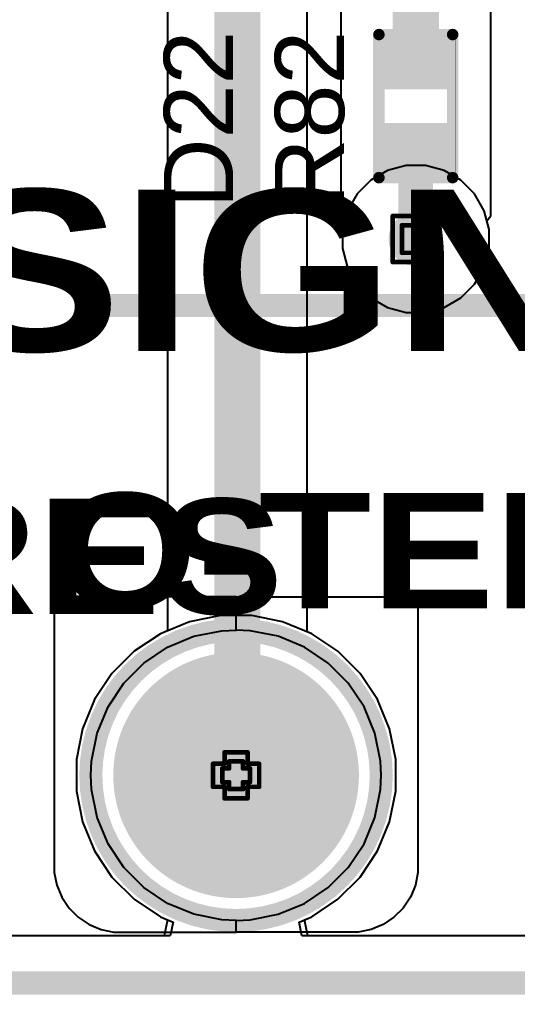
# Model space of a CAD drawing. Header units: inches. Extents: x -5 to 230, y -4 to 159.
# Drawn here: x 25.48 to 30.96, y -3.62 to 7.11 of the extents above; entities that cross this region are included whole.
import ezdxf

# ---------------------------------------------------------------- set-up
doc = ezdxf.new("R2010")
doc.units = ezdxf.units.IN
for name, color, linetype in [('Board Outline', 216, 'Continuous'), ('Bottom Layer', 5, 'Continuous'), ('Bottom Solder', 6, 'Continuous'), ('Drill Drawing', 1, 'Continuous'), ('Layer 1', 16, 'Continuous'), ('Layer 2', 76, 'Continuous'), ('Multi-Layer', 9, 'Continuous'), ('Pad Holes', 156, 'Continuous'), ('Top Layer', 1, 'Continuous'), ('Top Overlay', 2, 'Continuous'), ('Top Paste', 8, 'Continuous'), ('Top Solder', 216, 'Continuous'), ('Via Holes', 16, 'Continuous')]:
    doc.layers.add(name, color=color, linetype=linetype)
doc.styles.add('Arial', font='', dxfattribs={"height": 0.2})
doc.styles.add('Arial Black_Bold', font='', dxfattribs={"height": 0.2})
doc.styles.get('Arial').set_extended_font_data('Arial')
doc.styles.get('Arial Black_Bold').set_extended_font_data('Arial Black', bold=True)

# ---------------------------------------------------------------- blocks, each defined once
blk = doc.blocks.new('0_5___T____P___28')
at = {"layer": 'Bottom Layer'}
h = blk.add_hatch(color=5, dxfattribs=at)
edge = h.paths.add_edge_path()
edge.add_arc((0, 0), 1.25, 0, 360)
at = {"layer": 'Bottom Solder'}
h = blk.add_hatch(color=6, dxfattribs=at)
edge = h.paths.add_edge_path()
edge.add_arc((0, 0), 1.352, 0, 360)
at = {"layer": 'Layer 1'}
h = blk.add_hatch(color=16, dxfattribs=at)
edge = h.paths.add_edge_path()
edge.add_arc((0, 0), 1.25, 0, 360)
at = {"layer": 'Layer 2'}
h = blk.add_hatch(color=76, dxfattribs=at)
edge = h.paths.add_edge_path()
edge.add_arc((0, 0), 1.25, 0, 360)
at = {"layer": 'Multi-Layer'}
h = blk.add_hatch(color=9, dxfattribs=at)
edge = h.paths.add_edge_path()
edge.add_arc((0, 0), 1.25, 0, 360)
at = {"layer": 'Pad Holes'}
h = blk.add_hatch(color=7, dxfattribs=at)
edge = h.paths.add_edge_path()
edge.add_arc((0, 0), 0.75, 0, 360)
at = {"layer": 'Top Layer'}
h = blk.add_hatch(color=1, dxfattribs=at)
edge = h.paths.add_edge_path()
edge.add_arc((0, 0), 1.25, 0, 360)
at = {"layer": 'Top Solder'}
h = blk.add_hatch(color=216, dxfattribs=at)
edge = h.paths.add_edge_path()
edge.add_arc((0, 0), 1.352, 0, 360)
blk = doc.blocks.new('R___0402_98')
at = {"layer": 'Top Layer'}
for points in [[(-0.699, -0.318), (-0.699, 0.318), (-0.241, 0.318), (-0.241, -0.318)], [(0.241, -0.318), (0.241, 0.318), (0.699, 0.318), (0.699, -0.318)]]:
    blk.add_hatch(color=1, dxfattribs=at).paths.add_polyline_path(points)
at = {"layer": 'Top Paste'}
for points in [[(-0.699, -0.318), (-0.699, 0.318), (-0.241, 0.318), (-0.241, -0.318)], [(0.241, -0.318), (0.241, 0.318), (0.699, 0.318), (0.699, -0.318)]]:
    blk.add_hatch(color=8, dxfattribs=at).paths.add_polyline_path(points)
at = {"layer": 'Top Solder'}
for points in [[(-0.754, -0.373), (-0.754, 0.373), (-0.186, 0.373), (-0.186, -0.373)], [(0.186, -0.373), (0.186, 0.373), (0.754, 0.373), (0.754, -0.373)]]:
    blk.add_hatch(color=216, dxfattribs=at).paths.add_polyline_path(points)
at = {"layer": 'Top Overlay'}
for points in [[(-0.787, 0.406, 0.127, 0.127, 0), (0.787, 0.406, 0.127, 0.127, 0)], [(-0.787, 0.406, 0.127, 0.127, 0), (-0.787, -0.406, 0.127, 0.127, 0)], [(0.787, 0.406, 0.127, 0.127, 0), (0.787, -0.406, 0.127, 0.127, 0)], [(-0.787, -0.406, 0.127, 0.127, 0), (0.787, -0.406, 0.127, 0.127, 0)], [(-0.813, -0.432, 0.00323, 0.00323, 0), (0.813, -0.432, 0.00323, 0.00323, 0)]]:
    blk.add_lwpolyline(points, format="xyseb", dxfattribs=at)
for points in [[(-0.819, 0.406, 0.0635, 0.0635, 1), (-0.756, 0.406, 0.0635, 0.0635, 1)], [(-0.819, 0.406, 0.0635, 0.0635, 1), (-0.756, 0.406, 0.0635, 0.0635, 1)], [(0.756, 0.406, 0.0635, 0.0635, 1), (0.819, 0.406, 0.0635, 0.0635, 1)], [(0.756, 0.406, 0.0635, 0.0635, 1), (0.819, 0.406, 0.0635, 0.0635, 1)], [(-0.819, -0.406, 0.0635, 0.0635, 1), (-0.756, -0.406, 0.0635, 0.0635, 1)], [(-0.819, -0.406, 0.0635, 0.0635, 1), (-0.756, -0.406, 0.0635, 0.0635, 1)], [(0.756, -0.406, 0.0635, 0.0635, 1), (0.819, -0.406, 0.0635, 0.0635, 1)], [(0.756, -0.406, 0.0635, 0.0635, 1), (0.819, -0.406, 0.0635, 0.0635, 1)], [(-0.814, -0.432, 0.00161, 0.00161, 1), (-0.812, -0.432, 0.00161, 0.00161, 1)], [(0.812, -0.432, 0.00161, 0.00161, 1), (0.814, -0.432, 0.00161, 0.00161, 1)]]:
    blk.add_lwpolyline(points, format="xyseb", close=True, dxfattribs=at)

msp = doc.modelspace()

# ---------------------------------------------------------------- hatches: boundary and pattern name
at = {"layer": 'Bottom Layer'}
h = msp.add_hatch(color=5, dxfattribs=at)
edge = h.paths.add_edge_path()
edge.add_arc((29.838, 4.698), 0.3, 0, 360)
at = {"layer": 'Layer 1'}
h = msp.add_hatch(color=16, dxfattribs=at)
edge = h.paths.add_edge_path()
edge.add_arc((29.838, 4.698), 0.3, 0, 360)
at = {"layer": 'Layer 2'}
h = msp.add_hatch(color=76, dxfattribs=at)
edge = h.paths.add_edge_path()
edge.add_arc((29.838, 4.698), 0.3, 0, 360)
at = {"layer": 'Top Layer'}
h = msp.add_hatch(color=1, dxfattribs=at)
edge = h.paths.add_edge_path()
edge.add_arc((29.838, 4.698), 0.3, 0, 360)
at = {"layer": 'Via Holes'}
h = msp.add_hatch(color=7, dxfattribs=at)
edge = h.paths.add_edge_path()
edge.add_arc((29.838, 4.698), 0.15, 0, 360)

# ---------------------------------------------------------------- linework, layer by layer
at = {"layer": 'Board Outline'}
msp.add_lwpolyline([(-0.452, -3.491, 0.254, 0.254, 0), (93.452, -3.491, 0.254, 0.254, 0)], format="xyseb", dxfattribs=at)
at = {"layer": 'Bottom Layer'}
for p, q in [((29.732, 5.506), (29.526, 5.451)), ((29.944, 5.506), (29.732, 5.506)), ((30.15, 5.451), (29.944, 5.506)), ((29.526, 5.451), (29.342, 5.345)), ((30.334, 5.345), (30.15, 5.451)), ((29.342, 5.345), (29.191, 5.194)), ((30.485, 5.194), (30.334, 5.345)), ((29.191, 5.194), (29.085, 5.01)), ((30.591, 5.01), (30.485, 5.194)), ((29.085, 5.01), (29.03, 4.804)), ((30.646, 4.804), (30.591, 5.01)), ((29.03, 4.804), (29.03, 4.592)), ((30.646, 4.592), (30.646, 4.804)), ((29.03, 4.592), (29.085, 4.386)), ((30.591, 4.386), (30.646, 4.592)), ((29.085, 4.386), (29.191, 4.202)), ((30.485, 4.202), (30.591, 4.386)), ((29.191, 4.202), (29.342, 4.051)), ((30.334, 4.051), (30.485, 4.202)), ((29.342, 4.051), (29.526, 3.945)), ((30.15, 3.945), (30.334, 4.051)), ((29.526, 3.945), (29.732, 3.89)), ((29.732, 3.89), (29.944, 3.89)), ((29.944, 3.89), (30.15, 3.945)), ((27.687, 0.553), (27.347, 0.486)), ((28.033, 0.553), (27.687, 0.553)), ((28.372, 0.486), (28.033, 0.553)), ((27.347, 0.486), (27.027, 0.353)), ((28.692, 0.353), (28.372, 0.486)), ((27.027, 0.353), (26.739, 0.161)), ((28.98, 0.161), (28.692, 0.353)), ((26.739, 0.161), (26.494, -0.084)), ((29.225, -0.084), (28.98, 0.161)), ((26.494, -0.084), (26.302, -0.372)), ((29.418, -0.372), (29.225, -0.084)), ((26.302, -0.372), (26.169, -0.692)), ((29.55, -0.692), (29.418, -0.372)), ((26.169, -0.692), (26.102, -1.032)), ((29.618, -1.032), (29.55, -0.692)), ((26.102, -1.032), (26.102, -1.378)), ((29.618, -1.378), (29.618, -1.032)), ((26.102, -1.378), (26.169, -1.718)), ((29.55, -1.718), (29.618, -1.378)), ((26.169, -1.718), (26.302, -2.038)), ((29.418, -2.038), (29.55, -1.718)), ((26.302, -2.038), (26.494, -2.325)), ((29.225, -2.325), (29.418, -2.038)), ((26.494, -2.325), (26.739, -2.57)), ((28.98, -2.57), (29.225, -2.325)), ((26.739, -2.57), (27.027, -2.763)), ((28.692, -2.763), (28.98, -2.57)), ((27.027, -2.763), (27.105, -2.795)), ((28.614, -2.795), (28.692, -2.763)), ((27.105, -2.795), (27.07, -2.973)), ((28.65, -2.973), (28.614, -2.795)), ((27.07, -2.973), (23.386, -2.973)), ((32.326, -2.973), (28.65, -2.973))]:
    msp.add_line(p, q, dxfattribs=at)
at = {"layer": 'Drill Drawing'}
for points in [[(29.584, 4.952, 0.0508, 0.0508, 0), (30.092, 4.952, 0.0508, 0.0508, 0)], [(29.584, 4.444, 0.0508, 0.0508, 0), (29.584, 4.952, 0.0508, 0.0508, 0)], [(30.092, 4.444, 0.0508, 0.0508, 0), (30.092, 4.952, 0.0508, 0.0508, 0)], [(29.686, 4.85, 0.0508, 0.0508, 0), (29.99, 4.85, 0.0508, 0.0508, 0)], [(29.686, 4.546, 0.0508, 0.0508, 0), (29.686, 4.85, 0.0508, 0.0508, 0)], [(29.99, 4.546, 0.0508, 0.0508, 0), (29.99, 4.85, 0.0508, 0.0508, 0)], [(29.686, 4.546, 0.0508, 0.0508, 0), (29.99, 4.546, 0.0508, 0.0508, 0)], [(29.584, 4.444, 0.0508, 0.0508, 0), (30.092, 4.444, 0.0508, 0.0508, 0)], [(27.733, -1.078, 0.0508, 0.0508, 0), (27.733, -0.951, 0.0508, 0.0508, 0)], [(27.733, -0.951, 0.0508, 0.0508, 0), (27.987, -0.951, 0.0508, 0.0508, 0)], [(27.987, -1.078, 0.0508, 0.0508, 0), (27.987, -0.951, 0.0508, 0.0508, 0)], [(27.606, -1.332, 0.0508, 0.0508, 0), (27.606, -1.078, 0.0508, 0.0508, 0)], [(27.606, -1.078, 0.0508, 0.0508, 0), (27.733, -1.078, 0.0508, 0.0508, 0)], [(27.783, -1.129, 0.0508, 0.0508, 0), (27.783, -1.052, 0.0508, 0.0508, 0)], [(27.783, -1.052, 0.0508, 0.0508, 0), (27.936, -1.052, 0.0508, 0.0508, 0)], [(27.936, -1.129, 0.0508, 0.0508, 0), (27.936, -1.052, 0.0508, 0.0508, 0)], [(27.987, -1.078, 0.0508, 0.0508, 0), (28.114, -1.078, 0.0508, 0.0508, 0)], [(28.114, -1.332, 0.0508, 0.0508, 0), (28.114, -1.078, 0.0508, 0.0508, 0)], [(27.707, -1.281, 0.0508, 0.0508, 0), (27.707, -1.129, 0.0508, 0.0508, 0)], [(27.707, -1.129, 0.0508, 0.0508, 0), (27.783, -1.129, 0.0508, 0.0508, 0)], [(27.936, -1.129, 0.0508, 0.0508, 0), (28.012, -1.129, 0.0508, 0.0508, 0)], [(28.012, -1.281, 0.0508, 0.0508, 0), (28.012, -1.129, 0.0508, 0.0508, 0)], [(27.707, -1.281, 0.0508, 0.0508, 0), (27.783, -1.281, 0.0508, 0.0508, 0)], [(27.783, -1.357, 0.0508, 0.0508, 0), (27.783, -1.281, 0.0508, 0.0508, 0)], [(27.936, -1.281, 0.0508, 0.0508, 0), (28.012, -1.281, 0.0508, 0.0508, 0)], [(27.936, -1.357, 0.0508, 0.0508, 0), (27.936, -1.281, 0.0508, 0.0508, 0)], [(27.606, -1.332, 0.0508, 0.0508, 0), (27.733, -1.332, 0.0508, 0.0508, 0)], [(27.733, -1.459, 0.0508, 0.0508, 0), (27.733, -1.332, 0.0508, 0.0508, 0)], [(27.783, -1.357, 0.0508, 0.0508, 0), (27.936, -1.357, 0.0508, 0.0508, 0)], [(27.987, -1.332, 0.0508, 0.0508, 0), (28.114, -1.332, 0.0508, 0.0508, 0)], [(27.987, -1.459, 0.0508, 0.0508, 0), (27.987, -1.332, 0.0508, 0.0508, 0)], [(27.733, -1.459, 0.0508, 0.0508, 0), (27.987, -1.459, 0.0508, 0.0508, 0)]]:
    msp.add_lwpolyline(points, format="xyseb", dxfattribs=at)
for points in [[(29.571, 4.952, 0.0254, 0.0254, 1), (29.597, 4.952, 0.0254, 0.0254, 1)], [(29.571, 4.952, 0.0254, 0.0254, 1), (29.597, 4.952, 0.0254, 0.0254, 1)], [(30.079, 4.952, 0.0254, 0.0254, 1), (30.105, 4.952, 0.0254, 0.0254, 1)], [(30.079, 4.952, 0.0254, 0.0254, 1), (30.105, 4.952, 0.0254, 0.0254, 1)], [(29.673, 4.85, 0.0254, 0.0254, 1), (29.698, 4.85, 0.0254, 0.0254, 1)], [(29.673, 4.85, 0.0254, 0.0254, 1), (29.698, 4.85, 0.0254, 0.0254, 1)], [(29.978, 4.85, 0.0254, 0.0254, 1), (30.003, 4.85, 0.0254, 0.0254, 1)], [(29.978, 4.85, 0.0254, 0.0254, 1), (30.003, 4.85, 0.0254, 0.0254, 1)], [(29.673, 4.546, 0.0254, 0.0254, 1), (29.698, 4.546, 0.0254, 0.0254, 1)], [(29.673, 4.546, 0.0254, 0.0254, 1), (29.698, 4.546, 0.0254, 0.0254, 1)], [(29.978, 4.546, 0.0254, 0.0254, 1), (30.003, 4.546, 0.0254, 0.0254, 1)], [(29.978, 4.546, 0.0254, 0.0254, 1), (30.003, 4.546, 0.0254, 0.0254, 1)], [(29.571, 4.444, 0.0254, 0.0254, 1), (29.597, 4.444, 0.0254, 0.0254, 1)], [(29.571, 4.444, 0.0254, 0.0254, 1), (29.597, 4.444, 0.0254, 0.0254, 1)], [(30.079, 4.444, 0.0254, 0.0254, 1), (30.105, 4.444, 0.0254, 0.0254, 1)], [(30.079, 4.444, 0.0254, 0.0254, 1), (30.105, 4.444, 0.0254, 0.0254, 1)], [(27.72, -0.951, 0.0254, 0.0254, 1), (27.745, -0.951, 0.0254, 0.0254, 1)], [(27.72, -0.951, 0.0254, 0.0254, 1), (27.745, -0.951, 0.0254, 0.0254, 1)], [(27.974, -0.951, 0.0254, 0.0254, 1), (27.999, -0.951, 0.0254, 0.0254, 1)], [(27.974, -0.951, 0.0254, 0.0254, 1), (27.999, -0.951, 0.0254, 0.0254, 1)], [(27.593, -1.078, 0.0254, 0.0254, 1), (27.618, -1.078, 0.0254, 0.0254, 1)], [(27.593, -1.078, 0.0254, 0.0254, 1), (27.618, -1.078, 0.0254, 0.0254, 1)], [(27.72, -1.078, 0.0254, 0.0254, 1), (27.745, -1.078, 0.0254, 0.0254, 1)], [(27.72, -1.078, 0.0254, 0.0254, 1), (27.745, -1.078, 0.0254, 0.0254, 1)], [(27.771, -1.052, 0.0254, 0.0254, 1), (27.796, -1.052, 0.0254, 0.0254, 1)], [(27.771, -1.052, 0.0254, 0.0254, 1), (27.796, -1.052, 0.0254, 0.0254, 1)], [(27.923, -1.052, 0.0254, 0.0254, 1), (27.949, -1.052, 0.0254, 0.0254, 1)], [(27.923, -1.052, 0.0254, 0.0254, 1), (27.949, -1.052, 0.0254, 0.0254, 1)], [(27.974, -1.078, 0.0254, 0.0254, 1), (27.999, -1.078, 0.0254, 0.0254, 1)], [(27.974, -1.078, 0.0254, 0.0254, 1), (27.999, -1.078, 0.0254, 0.0254, 1)], [(28.101, -1.078, 0.0254, 0.0254, 1), (28.126, -1.078, 0.0254, 0.0254, 1)], [(28.101, -1.078, 0.0254, 0.0254, 1), (28.126, -1.078, 0.0254, 0.0254, 1)], [(27.695, -1.129, 0.0254, 0.0254, 1), (27.72, -1.129, 0.0254, 0.0254, 1)], [(27.695, -1.129, 0.0254, 0.0254, 1), (27.72, -1.129, 0.0254, 0.0254, 1)], [(27.771, -1.129, 0.0254, 0.0254, 1), (27.796, -1.129, 0.0254, 0.0254, 1)], [(27.771, -1.129, 0.0254, 0.0254, 1), (27.796, -1.129, 0.0254, 0.0254, 1)], [(27.923, -1.129, 0.0254, 0.0254, 1), (27.949, -1.129, 0.0254, 0.0254, 1)], [(27.923, -1.129, 0.0254, 0.0254, 1), (27.949, -1.129, 0.0254, 0.0254, 1)], [(27.999, -1.129, 0.0254, 0.0254, 1), (28.025, -1.129, 0.0254, 0.0254, 1)], [(27.999, -1.129, 0.0254, 0.0254, 1), (28.025, -1.129, 0.0254, 0.0254, 1)], [(27.695, -1.281, 0.0254, 0.0254, 1), (27.72, -1.281, 0.0254, 0.0254, 1)], [(27.695, -1.281, 0.0254, 0.0254, 1), (27.72, -1.281, 0.0254, 0.0254, 1)], [(27.771, -1.281, 0.0254, 0.0254, 1), (27.796, -1.281, 0.0254, 0.0254, 1)], [(27.771, -1.281, 0.0254, 0.0254, 1), (27.796, -1.281, 0.0254, 0.0254, 1)], [(27.923, -1.281, 0.0254, 0.0254, 1), (27.949, -1.281, 0.0254, 0.0254, 1)], [(27.923, -1.281, 0.0254, 0.0254, 1), (27.949, -1.281, 0.0254, 0.0254, 1)], [(27.999, -1.281, 0.0254, 0.0254, 1), (28.025, -1.281, 0.0254, 0.0254, 1)], [(27.999, -1.281, 0.0254, 0.0254, 1), (28.025, -1.281, 0.0254, 0.0254, 1)], [(27.593, -1.332, 0.0254, 0.0254, 1), (27.618, -1.332, 0.0254, 0.0254, 1)], [(27.593, -1.332, 0.0254, 0.0254, 1), (27.618, -1.332, 0.0254, 0.0254, 1)], [(27.72, -1.332, 0.0254, 0.0254, 1), (27.745, -1.332, 0.0254, 0.0254, 1)], [(27.72, -1.332, 0.0254, 0.0254, 1), (27.745, -1.332, 0.0254, 0.0254, 1)], [(27.771, -1.357, 0.0254, 0.0254, 1), (27.796, -1.357, 0.0254, 0.0254, 1)], [(27.771, -1.357, 0.0254, 0.0254, 1), (27.796, -1.357, 0.0254, 0.0254, 1)], [(27.923, -1.357, 0.0254, 0.0254, 1), (27.949, -1.357, 0.0254, 0.0254, 1)], [(27.923, -1.357, 0.0254, 0.0254, 1), (27.949, -1.357, 0.0254, 0.0254, 1)], [(27.974, -1.332, 0.0254, 0.0254, 1), (27.999, -1.332, 0.0254, 0.0254, 1)], [(27.974, -1.332, 0.0254, 0.0254, 1), (27.999, -1.332, 0.0254, 0.0254, 1)], [(28.101, -1.332, 0.0254, 0.0254, 1), (28.126, -1.332, 0.0254, 0.0254, 1)], [(28.101, -1.332, 0.0254, 0.0254, 1), (28.126, -1.332, 0.0254, 0.0254, 1)], [(27.72, -1.459, 0.0254, 0.0254, 1), (27.745, -1.459, 0.0254, 0.0254, 1)], [(27.72, -1.459, 0.0254, 0.0254, 1), (27.745, -1.459, 0.0254, 0.0254, 1)], [(27.974, -1.459, 0.0254, 0.0254, 1), (27.999, -1.459, 0.0254, 0.0254, 1)], [(27.974, -1.459, 0.0254, 0.0254, 1), (27.999, -1.459, 0.0254, 0.0254, 1)]]:
    msp.add_lwpolyline(points, format="xyseb", close=True, dxfattribs=at)
at = {"layer": 'Layer 1'}
for p, q in [((29.732, 5.506), (29.526, 5.451)), ((29.944, 5.506), (29.732, 5.506)), ((30.15, 5.451), (29.944, 5.506)), ((29.526, 5.451), (29.342, 5.345)), ((30.334, 5.345), (30.15, 5.451)), ((29.342, 5.345), (29.191, 5.194)), ((30.485, 5.194), (30.334, 5.345)), ((29.191, 5.194), (29.085, 5.01)), ((30.591, 5.01), (30.485, 5.194)), ((29.085, 5.01), (29.03, 4.804)), ((30.646, 4.804), (30.591, 5.01)), ((29.03, 4.804), (29.03, 4.592)), ((30.646, 4.592), (30.646, 4.804)), ((29.03, 4.592), (29.085, 4.386)), ((30.591, 4.386), (30.646, 4.592)), ((29.085, 4.386), (29.191, 4.202)), ((30.485, 4.202), (30.591, 4.386)), ((29.191, 4.202), (29.342, 4.051)), ((30.334, 4.051), (30.485, 4.202)), ((29.342, 4.051), (29.526, 3.945)), ((30.15, 3.945), (30.334, 4.051)), ((29.526, 3.945), (29.732, 3.89)), ((29.732, 3.89), (29.944, 3.89)), ((29.944, 3.89), (30.15, 3.945)), ((27.687, 0.553), (27.347, 0.486)), ((28.033, 0.553), (27.687, 0.553)), ((28.372, 0.486), (28.033, 0.553)), ((27.347, 0.486), (27.027, 0.353)), ((28.692, 0.353), (28.372, 0.486)), ((27.027, 0.353), (26.739, 0.161)), ((28.98, 0.161), (28.692, 0.353)), ((26.739, 0.161), (26.494, -0.084)), ((29.225, -0.084), (28.98, 0.161)), ((26.494, -0.084), (26.302, -0.372)), ((29.418, -0.372), (29.225, -0.084)), ((26.302, -0.372), (26.169, -0.692)), ((29.55, -0.692), (29.418, -0.372)), ((26.169, -0.692), (26.102, -1.032)), ((29.618, -1.032), (29.55, -0.692)), ((26.102, -1.032), (26.102, -1.378)), ((29.618, -1.378), (29.618, -1.032)), ((26.102, -1.378), (26.169, -1.718)), ((29.55, -1.718), (29.618, -1.378)), ((26.169, -1.718), (26.302, -2.038)), ((29.418, -2.038), (29.55, -1.718)), ((26.302, -2.038), (26.494, -2.325)), ((29.225, -2.325), (29.418, -2.038)), ((26.494, -2.325), (26.739, -2.57)), ((28.98, -2.57), (29.225, -2.325)), ((26.739, -2.57), (27.027, -2.763)), ((28.692, -2.763), (28.98, -2.57)), ((27.027, -2.763), (27.105, -2.795)), ((28.614, -2.795), (28.692, -2.763)), ((27.105, -2.795), (27.07, -2.973)), ((28.65, -2.973), (28.614, -2.795)), ((27.07, -2.973), (23.386, -2.973)), ((32.326, -2.973), (28.65, -2.973))]:
    msp.add_line(p, q, dxfattribs=at)
at = {"layer": 'Layer 2'}
for p, q in [((27.687, 0.553), (27.347, 0.486)), ((28.033, 0.553), (27.687, 0.553)), ((28.372, 0.486), (28.033, 0.553)), ((27.347, 0.486), (27.027, 0.353)), ((28.692, 0.353), (28.372, 0.486)), ((27.027, 0.353), (26.739, 0.161)), ((28.98, 0.161), (28.692, 0.353)), ((26.739, 0.161), (26.494, -0.084)), ((29.225, -0.084), (28.98, 0.161)), ((26.494, -0.084), (26.302, -0.372)), ((29.418, -0.372), (29.225, -0.084)), ((26.302, -0.372), (26.169, -0.692)), ((29.55, -0.692), (29.418, -0.372)), ((26.169, -0.692), (26.102, -1.032)), ((29.618, -1.032), (29.55, -0.692)), ((26.102, -1.032), (26.102, -1.378)), ((29.618, -1.378), (29.618, -1.032)), ((26.102, -1.378), (26.169, -1.718)), ((29.55, -1.718), (29.618, -1.378)), ((26.169, -1.718), (26.302, -2.038)), ((29.418, -2.038), (29.55, -1.718)), ((26.302, -2.038), (26.494, -2.325)), ((29.225, -2.325), (29.418, -2.038)), ((26.494, -2.325), (26.739, -2.57)), ((28.98, -2.57), (29.225, -2.325)), ((26.739, -2.57), (27.027, -2.763)), ((28.692, -2.763), (28.98, -2.57)), ((27.027, -2.763), (27.105, -2.795)), ((28.614, -2.795), (28.692, -2.763)), ((27.105, -2.795), (27.07, -2.973)), ((28.65, -2.973), (28.614, -2.795)), ((27.07, -2.973), (23.744, -2.973)), ((32.326, -2.973), (28.65, -2.973))]:
    msp.add_line(p, q, dxfattribs=at)
at = {"layer": 'Top Layer'}
for p, q in [((27.105, 7.826), (27.105, 0.385)), ((28.642, 0.374), (28.642, 7.826)), ((29.012, 7.368), (29.012, 5.894)), ((30.663, 5.894), (30.663, 7.216)), ((29.012, 5.894), (29.012, 4.955)), ((30.663, 4.955), (30.663, 5.894)), ((29.012, 4.955), (29.012, 4.955)), ((29.012, 4.955), (29.055, 4.899)), ((30.621, 4.899), (30.663, 4.955)), ((30.663, 4.955), (30.663, 4.955)), ((29.055, 4.899), (29.03, 4.804)), ((30.646, 4.804), (30.621, 4.899)), ((29.03, 4.804), (29.03, 4.592)), ((30.646, 4.592), (30.646, 4.804)), ((29.03, 4.592), (29.085, 4.386)), ((30.591, 4.386), (30.646, 4.592)), ((29.085, 4.386), (29.191, 4.202)), ((30.485, 4.202), (30.591, 4.386)), ((29.191, 4.202), (29.342, 4.051)), ((30.334, 4.051), (30.485, 4.202)), ((29.342, 4.051), (29.526, 3.945)), ((30.15, 3.945), (30.334, 4.051)), ((29.526, 3.945), (29.732, 3.89)), ((29.732, 3.89), (29.944, 3.89)), ((29.944, 3.89), (30.15, 3.945)), ((27.027, 0.353), (26.739, 0.161)), ((27.105, 0.385), (27.027, 0.353)), ((28.692, 0.353), (28.642, 0.374)), ((28.98, 0.161), (28.692, 0.353)), ((26.739, 0.161), (26.494, -0.084)), ((29.225, -0.084), (28.98, 0.161)), ((26.494, -0.084), (26.302, -0.372)), ((29.418, -0.372), (29.225, -0.084)), ((26.302, -0.372), (26.169, -0.692)), ((29.55, -0.692), (29.418, -0.372)), ((26.169, -0.692), (26.102, -1.032)), ((29.618, -1.032), (29.55, -0.692)), ((26.102, -1.032), (26.102, -1.378)), ((29.618, -1.378), (29.618, -1.032)), ((26.102, -1.378), (26.169, -1.718)), ((29.55, -1.718), (29.618, -1.378)), ((26.169, -1.718), (26.302, -2.038)), ((29.418, -2.038), (29.55, -1.718)), ((26.302, -2.038), (26.494, -2.325)), ((29.225, -2.325), (29.418, -2.038)), ((26.494, -2.325), (26.739, -2.57)), ((28.98, -2.57), (29.225, -2.325)), ((26.739, -2.57), (27.027, -2.763)), ((28.692, -2.763), (28.98, -2.57)), ((27.027, -2.763), (27.166, -2.82)), ((28.553, -2.82), (28.692, -2.763)), ((27.166, -2.82), (27.136, -2.973)), ((28.583, -2.973), (28.553, -2.82)), ((27.136, -2.973), (23.32, -2.973)), ((32.392, -2.973), (28.583, -2.973))]:
    msp.add_line(p, q, dxfattribs=at)
for points in [[(27.873, -1.191, 0.508, 0.508, 0), (27.873, 8.796, 0.508, 0.508, 0)], [(29.838, 6.71, 0.508, 0.508, 0), (29.838, 8.638, 0.508, 0.508, 0)], [(29.838, 4.698, 0.381, 0.381, 0), (29.838, 5.691, 0.381, 0.381, 0)], [(27.86, -1.205, 0.381, 0.381, 0), (27.873, -1.191, 0.381, 0.381, 0)]]:
    msp.add_lwpolyline(points, format="xyseb", dxfattribs=at)
for points in [[(29.711, 6.71, 0.254, 0.254, 1), (29.965, 6.71, 0.254, 0.254, 1)], [(29.743, 5.691, 0.191, 0.191, 1), (29.933, 5.691, 0.191, 0.191, 1)], [(29.743, 4.698, 0.191, 0.191, 1), (29.933, 4.698, 0.191, 0.191, 1)], [(27.746, -1.191, 0.254, 0.254, 1), (28, -1.191, 0.254, 0.254, 1)], [(27.764, -1.205, 0.191, 0.191, 1), (27.955, -1.205, 0.191, 0.191, 1)], [(27.778, -1.191, 0.191, 0.191, 1), (27.968, -1.191, 0.191, 0.191, 1)]]:
    msp.add_lwpolyline(points, format="xyseb", close=True, dxfattribs=at)
at = {"layer": 'Top Overlay'}
for p, q in [((27.86, 0.76), (25.858, 0.76)), ((25.858, 0.76), (25.858, -2.202)), ((27.86, 0.394), (27.86, 0.76)), ((27.86, 0.76), (29.861, 0.76)), ((27.86, 0.394), (27.86, 0.76)), ((29.861, 0.76), (29.861, -2.202)), ((27.106, 0.205), (27.396, 0.325)), ((27.396, 0.325), (27.703, 0.386)), ((27.703, 0.386), (27.86, 0.394)), ((28.016, 0.386), (27.86, 0.394)), ((27.86, 0.394), (27.86, 0.394)), ((27.86, 0.394), (27.86, 0.394)), ((28.324, 0.325), (28.016, 0.386)), ((28.613, 0.205), (28.324, 0.325)), ((26.846, 0.031), (27.106, 0.205)), ((28.874, 0.031), (28.613, 0.205)), ((26.624, -0.191), (26.846, 0.031)), ((29.095, -0.191), (28.874, 0.031)), ((26.45, -0.451), (26.624, -0.191)), ((29.27, -0.451), (29.095, -0.191)), ((26.33, -0.741), (26.45, -0.451)), ((29.389, -0.741), (29.27, -0.451)), ((26.269, -1.048), (26.33, -0.741)), ((29.451, -1.048), (29.389, -0.741)), ((26.261, -1.205), (26.269, -1.048)), ((29.458, -1.205), (29.451, -1.048)), ((26.269, -1.362), (26.261, -1.205)), ((29.451, -1.362), (29.458, -1.205)), ((29.458, -1.205), (29.458, -1.205)), ((26.33, -1.669), (26.269, -1.362)), ((29.389, -1.669), (29.451, -1.362)), ((26.45, -1.958), (26.33, -1.669)), ((29.27, -1.958), (29.389, -1.669)), ((26.624, -2.219), (26.45, -1.958)), ((29.095, -2.219), (29.27, -1.958)), ((25.858, -2.202), (25.858, -2.274)), ((26.846, -2.441), (26.624, -2.219)), ((28.874, -2.441), (29.095, -2.219)), ((29.861, -2.202), (29.861, -2.274)), ((25.858, -2.274), (25.886, -2.414)), ((29.861, -2.274), (29.833, -2.414)), ((25.886, -2.414), (25.941, -2.547)), ((27.106, -2.615), (26.846, -2.441)), ((28.613, -2.615), (28.874, -2.441)), ((29.833, -2.414), (29.778, -2.547)), ((25.941, -2.547), (26.021, -2.666)), ((29.778, -2.547), (29.699, -2.666)), ((26.021, -2.666), (26.122, -2.768)), ((27.396, -2.735), (27.106, -2.615)), ((28.324, -2.735), (28.613, -2.615)), ((29.699, -2.666), (29.597, -2.768)), ((26.122, -2.768), (26.242, -2.848)), ((27.703, -2.796), (27.396, -2.735)), ((28.016, -2.796), (28.324, -2.735)), ((29.597, -2.768), (29.478, -2.848)), ((26.242, -2.848), (26.374, -2.902)), ((27.86, -2.803), (27.703, -2.796)), ((27.86, -2.803), (28.016, -2.796)), ((27.86, -2.93), (27.86, -2.803)), ((27.86, -2.93), (27.86, -2.803)), ((29.478, -2.848), (29.345, -2.902)), ((26.374, -2.902), (26.515, -2.93)), ((26.515, -2.93), (26.587, -2.93)), ((26.587, -2.93), (26.587, -2.93)), ((26.587, -2.93), (27.86, -2.93)), ((29.132, -2.93), (27.86, -2.93)), ((29.204, -2.93), (29.132, -2.93)), ((29.132, -2.93), (29.132, -2.93)), ((29.345, -2.902), (29.204, -2.93))]:
    msp.add_line(p, q, dxfattribs=at)
msp.add_lwpolyline([(26.45, 3.966, 0.254, 0.254, 0), (35.079, 3.966, 0.254, 0.254, 0)], format="xyseb", dxfattribs=at)
for points in [[(26.386, 3.966, 0.127, 0.127, 1), (26.513, 3.966, 0.127, 0.127, 1)], [(29.458, -1.205, 0.254, 0.254, 1), (26.261, -1.205, 0.254, 0.254, 1)], [(26.198, -1.205, 0.127, 0.127, 1), (26.325, -1.205, 0.127, 0.127, 1)], [(29.395, -1.205, 0.127, 0.127, 1), (29.522, -1.205, 0.127, 0.127, 1)]]:
    msp.add_lwpolyline(points, format="xyseb", close=True, dxfattribs=at)

# ---------------------------------------------------------------- block references
at = {"rotation": 90}
for name, p in [('R___0402_98', (29.838, 6.161)), ('0_5___T____P___28', (27.86, -1.205))]:
    msp.add_blockref(name, p, dxfattribs=at)

# ---------------------------------------------------------------- texts
at = {"layer": 'Top Overlay'}
for s, height, rotation, style, p in [('D22', 0.762, 90, 'Arial', (27.827, 5.037)), ('R82', 0.762, 90, 'Arial', (29.049, 5.037)), ('ALERT SIGNALS', 1.778, 360, 'Arial Black_Bold', (14.432, 3.464))]:
    msp.add_text(s, height=height, rotation=rotation, dxfattribs=dict(at, style=style)).set_placement(p)
at = {"layer": 'Top Overlay', "style": 'Arial Black_Bold'}
for s, p in [('O-PRES', (20.596, 0.569)), ('O-TEMP', (25.851, 0.633))]:
    msp.add_text(s, height=1.27, dxfattribs=at).set_placement(p)

doc.saveas('drawing.dxf')
